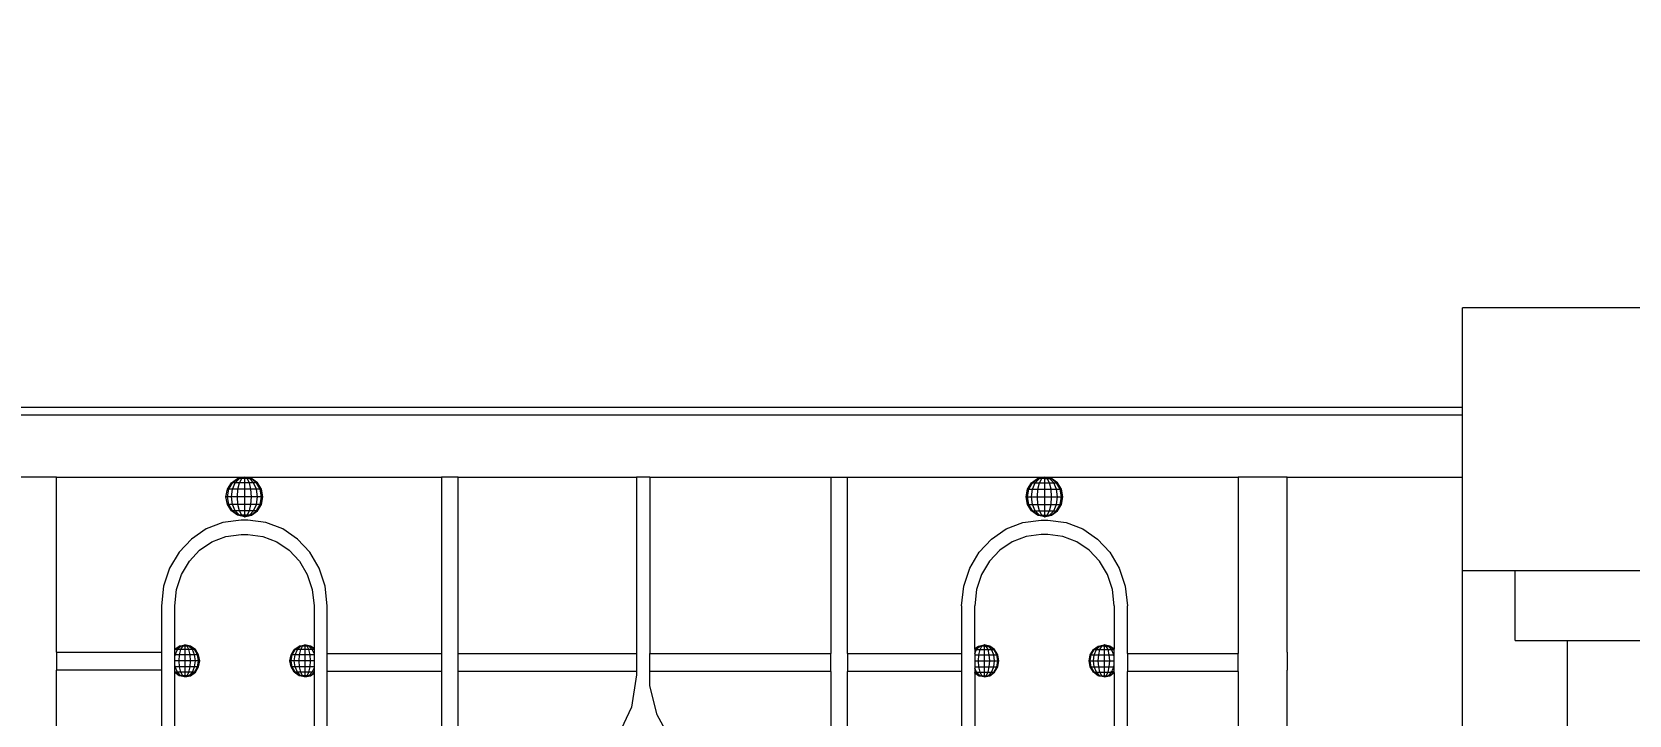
# Model space of a CAD drawing. Header units: millimetres. Extents: x 1832547 to 2001569, y -558009 to -417808.
# Drawn here: x 1957475 to 1958386, y -547432 to -547042 of the extents above; entities that cross this region are included whole.
import ezdxf

# ---------------------------------------------------------------- set-up
doc = ezdxf.new("R2010")
doc.units = ezdxf.units.MM
doc.header["$MEASUREMENT"] = 0
doc.layers.get('0').update_dxf_attribs({"linetype": 'CONTINUOUS'})
doc.layers.get('DEFPOINTS').update_dxf_attribs({"linetype": 'CONTINUOUS'})
for name, color, linetype, lineweight in [('CA.manh 08', 8, 'CONTINUOUS', 9), ('CA.thay 145', 145, 'CONTINUOUS', 18), ('CA_manh 08', 8, 'CONTINUOUS', 9)]:
    doc.layers.add(name, color=color, linetype=linetype, lineweight=lineweight)
doc.styles.get("Standard").update_dxf_attribs({"font": 'roman.shx'})
doc.dimstyles.new('CA 70', dxfattribs={"dimscale": 0.7, "dimtxt": 220, "dimasz": 60, "dimexe": 160, "dimexo": 0, "dimgap": 30, "dimtad": 1, "dimdec": 0, "dimrnd": 5, "dimzin": 0, "dimdsep": 46, "dimtxsty": 'Standard', "dimblk": 'ARCHTICK', "dimcen": 0.09, "dimdle": 160, "dimclrd": 256, "dimclre": 256, "dimclrt": 255, "dimadec": 0, "dimazin": 0, "dimtfac": 1, "dimtdec": 0, "dimtix": 1, "dimtmove": 2, "dimatfit": 3, "dimldrblk": 'DOT', "dimfxl": 600, "dimfxlon": 1, "dimtolj": 1, "dimtzin": 0, "dimarcsym": 0})

# ---------------------------------------------------------------- blocks, each defined once
blk = doc.blocks.new('f34t43')
at = {"layer": 'CA.manh 08'}
for p, q in [((1919634.85, -524832.65), (1919634.85, -525292.48)), ((1919784.85, -524832.65), (1919634.85, -524832.65)), ((1919634.85, -524832.65), (1919649.97, -524847.78)), ((1919769.85, -524847.65), (1919784.85, -524832.65)), ((1919784.85, -525292.48), (1919784.85, -524832.65)), ((1919649.97, -524847.78), (1919649.97, -525277.35)), ((1919769.73, -524847.78), (1919649.97, -524847.78)), ((1919769.73, -524847.78), (1919769.85, -524847.65)), ((1919769.73, -525277.35), (1919769.73, -524847.78)), ((1919769.85, -525277.48), (1919769.85, -524847.65)), ((1919634.85, -525292.48), (1919649.85, -525277.48)), ((1919649.85, -525277.48), (1919649.97, -525277.35)), ((1919649.85, -525277.48), (1919769.85, -525277.48)), ((1919649.97, -525277.35), (1919769.73, -525277.35)), ((1919769.85, -525277.48), (1919769.73, -525277.35)), ((1919784.85, -525292.48), (1919769.85, -525277.48)), ((1919634.85, -525292.48), (1919784.85, -525292.48))]:
    blk.add_line(p, q, dxfattribs=at)
at = {"layer": 'CA.thay 145'}
for p, q in [((1919494.85, -524712.65), (1919494.85, -524562.65)), ((1919914.85, -524562.65), (1919494.85, -524562.65)), ((1919914.85, -524712.65), (1919914.85, -524562.65)), ((1919494.85, -524712.65), (1919524.85, -524712.65)), ((1919524.85, -524752.65), (1919524.85, -524712.65)), ((1919524.85, -524712.65), (1919884.85, -524712.65)), ((1919884.85, -524752.65), (1919884.85, -524712.65)), ((1919884.85, -524712.65), (1919914.85, -524712.65)), ((1919524.85, -524752.65), (1919554.85, -524752.65)), ((1919554.85, -524752.65), (1919864.85, -524752.65)), ((1919554.85, -524817.65), (1919554.85, -524752.65)), ((1919864.85, -524817.65), (1919864.85, -524752.65)), ((1919864.85, -524752.65), (1919884.85, -524752.65)), ((1919544.85, -524817.65), (1919554.85, -524817.65)), ((1919544.85, -525307.48), (1919544.85, -524817.65)), ((1919554.85, -525307.48), (1919554.85, -524817.65)), ((1919619.85, -524817.65), (1919619.85, -525307.48)), ((1919799.85, -524817.65), (1919619.85, -524817.65)), ((1919799.85, -525307.48), (1919799.85, -524817.65)), ((1919874.85, -524817.65), (1919864.85, -524817.65)), ((1919864.85, -525307.48), (1919864.85, -524817.65)), ((1919874.85, -524817.65), (1919874.85, -525307.48)), ((1919544.85, -525307.48), (1919554.85, -525307.48)), ((1919554.85, -525372.65), (1919554.85, -525307.48)), ((1919619.85, -525307.48), (1919799.85, -525307.48)), ((1919864.85, -525372.65), (1919864.85, -525307.48)), ((1919874.85, -525307.48), (1919864.85, -525307.48)), ((1919554.85, -525372.65), (1919544.85, -525372.65)), ((1919544.85, -525412.65), (1919544.85, -525372.65)), ((1919554.85, -525372.65), (1919864.85, -525372.65)), ((1919879.85, -525372.65), (1919864.85, -525372.65)), ((1919879.85, -525412.65), (1919879.85, -525372.65)), ((1919544.85, -525412.65), (1919494.85, -525412.65)), ((1919494.85, -525562.65), (1919494.85, -525412.65)), ((1919544.85, -525412.65), (1919879.85, -525412.65)), ((1919914.85, -525412.65), (1919879.85, -525412.65)), ((1919914.85, -525562.65), (1919914.85, -525412.65)), ((1919494.85, -525562.65), (1919914.85, -525562.65))]:
    blk.add_line(p, q, dxfattribs=at)
blk = doc.blocks.new('wt45t')
at = {"layer": 'CA_manh 08'}
for p, q in [((1917247.51, -517910.46), (1920284.13, -517910.46)), ((1920284.13, -517915.04), (1917247.51, -517915.04)), ((1920284.13, -518853.82), (1920284.13, -517910.46)), ((1919481.96, -517950.46), (1919454.03, -517950.46)), ((1919481.96, -518050.46), (1919481.96, -517950.46)), ((1919481.96, -517950.46), (1919589.21, -517950.46)), ((1919579.5, -517957.43), (1919581.78, -517953.77)), ((1919580.24, -517957.43), (1919582.34, -517953.77)), ((1919581.78, -517953.77), (1919585.19, -517951.32)), ((1919582.34, -517953.77), (1919581.78, -517953.77)), ((1919582.34, -517953.77), (1919585.49, -517951.32)), ((1919583.95, -517953.77), (1919582.34, -517953.77)), ((1919582.34, -517957.43), (1919583.95, -517953.77)), ((1919583.95, -517953.77), (1919586.37, -517951.32)), ((1919586.37, -517953.77), (1919583.95, -517953.77)), ((1919585.19, -517951.32), (1919589.21, -517950.46)), ((1919585.49, -517951.32), (1919585.19, -517951.32)), ((1919585.49, -517951.32), (1919589.21, -517950.46)), ((1919586.37, -517951.32), (1919585.49, -517951.32)), ((1919585.49, -517957.43), (1919586.37, -517953.77)), ((1919586.37, -517951.32), (1919589.21, -517950.46)), ((1919587.67, -517951.32), (1919586.37, -517951.32)), ((1919586.37, -517953.77), (1919587.67, -517951.32)), ((1919589.21, -517953.77), (1919586.37, -517953.77)), ((1919587.67, -517951.32), (1919589.21, -517950.46)), ((1919589.21, -517951.32), (1919587.67, -517951.32)), ((1919589.21, -517950.46), (1919589.21, -517951.32)), ((1919590.75, -517951.32), (1919589.21, -517950.46)), ((1919592.06, -517951.32), (1919589.21, -517950.46)), ((1919592.93, -517951.32), (1919589.21, -517950.46)), ((1919593.24, -517951.32), (1919589.21, -517950.46)), ((1919589.21, -517950.46), (1919701.68, -517950.46)), ((1919590.75, -517951.32), (1919589.21, -517951.32)), ((1919589.21, -517951.32), (1919589.21, -517953.77)), ((1919592.06, -517953.77), (1919589.21, -517953.77)), ((1919589.21, -517953.77), (1919589.21, -517957.43)), ((1919592.06, -517951.32), (1919590.75, -517951.32)), ((1919592.06, -517953.77), (1919590.75, -517951.32)), ((1919592.93, -517951.32), (1919592.06, -517951.32)), ((1919594.47, -517953.77), (1919592.06, -517951.32)), ((1919594.47, -517953.77), (1919592.06, -517953.77)), ((1919592.93, -517957.43), (1919592.06, -517953.77)), ((1919593.24, -517951.32), (1919592.93, -517951.32)), ((1919596.08, -517953.77), (1919592.93, -517951.32)), ((1919596.65, -517953.77), (1919593.24, -517951.32)), ((1919596.08, -517953.77), (1919594.47, -517953.77)), ((1919596.08, -517957.43), (1919594.47, -517953.77)), ((1919596.65, -517953.77), (1919596.08, -517953.77)), ((1919598.19, -517957.43), (1919596.08, -517953.77)), ((1919598.93, -517957.43), (1919596.65, -517953.77)), ((1919711.13, -517950.46), (1919701.68, -517950.46)), ((1919701.68, -517950.46), (1919701.68, -518051.23)), ((1919711.13, -517950.46), (1919812.98, -517950.46)), ((1919711.13, -518051.23), (1919711.13, -517950.46)), ((1919812.98, -517950.46), (1919812.98, -518051.23)), ((1919820.55, -517950.46), (1919812.98, -517950.46)), ((1919820.55, -517950.46), (1919923.75, -517950.46)), ((1919820.55, -517950.46), (1919820.55, -518051.23)), ((1919923.75, -517950.46), (1919933.21, -517950.46)), ((1919923.75, -517950.46), (1919923.75, -518051.23)), ((1919933.21, -518051.23), (1919933.21, -517950.46)), ((1919933.21, -517950.46), (1920045.67, -517950.46)), ((1920035.96, -517957.43), (1920038.24, -517953.77)), ((1920036.7, -517957.43), (1920038.8, -517953.77)), ((1920038.24, -517953.77), (1920041.65, -517951.32)), ((1920038.24, -517953.77), (1920038.8, -517953.77)), ((1920038.8, -517953.77), (1920041.95, -517951.32)), ((1920038.8, -517953.77), (1920040.41, -517953.77)), ((1920038.8, -517957.43), (1920040.41, -517953.77)), ((1920040.41, -517953.77), (1920042.83, -517951.32)), ((1920040.41, -517953.77), (1920042.83, -517953.77)), ((1920041.65, -517951.32), (1920045.67, -517950.46)), ((1920041.95, -517951.32), (1920041.65, -517951.32)), ((1920041.95, -517951.32), (1920045.67, -517950.46)), ((1920042.83, -517951.32), (1920041.95, -517951.32)), ((1920041.95, -517957.43), (1920042.83, -517953.77)), ((1920042.83, -517951.32), (1920045.67, -517950.46)), ((1920044.13, -517951.32), (1920042.83, -517951.32)), ((1920042.83, -517953.77), (1920044.13, -517951.32)), ((1920042.83, -517953.77), (1920045.67, -517953.77)), ((1920044.13, -517951.32), (1920045.67, -517950.46)), ((1920045.67, -517951.32), (1920044.13, -517951.32)), ((1920045.67, -517950.46), (1920045.67, -517951.32)), ((1920047.21, -517951.32), (1920045.67, -517950.46)), ((1920048.52, -517951.32), (1920045.67, -517950.46)), ((1920049.39, -517951.32), (1920045.67, -517950.46)), ((1920049.7, -517951.32), (1920045.67, -517950.46)), ((1920045.67, -517950.46), (1920156.2, -517950.46)), ((1920045.67, -517951.32), (1920047.21, -517951.32)), ((1920045.67, -517951.32), (1920045.67, -517953.77)), ((1920045.67, -517953.77), (1920048.52, -517953.77)), ((1920045.67, -517953.77), (1920045.67, -517957.43)), ((1920047.21, -517951.32), (1920048.52, -517951.32)), ((1920048.52, -517953.77), (1920047.21, -517951.32)), ((1920048.52, -517951.32), (1920049.39, -517951.32)), ((1920050.93, -517953.77), (1920048.52, -517951.32)), ((1920048.52, -517953.77), (1920050.93, -517953.77)), ((1920049.39, -517957.43), (1920048.52, -517953.77)), ((1920049.39, -517951.32), (1920049.7, -517951.32)), ((1920052.54, -517953.77), (1920049.39, -517951.32)), ((1920053.11, -517953.77), (1920049.7, -517951.32)), ((1920050.93, -517953.77), (1920052.54, -517953.77)), ((1920052.54, -517957.43), (1920050.93, -517953.77)), ((1920052.54, -517953.77), (1920053.11, -517953.77)), ((1920054.65, -517957.43), (1920052.54, -517953.77)), ((1920055.39, -517957.43), (1920053.11, -517953.77)), ((1920156.2, -517950.46), (1920156.2, -518051.23)), ((1920184.13, -517950.46), (1920156.2, -517950.46)), ((1920184.13, -518050.46), (1920184.13, -517950.46)), ((1920184.13, -517950.46), (1920211.39, -517950.46)), ((1920211.39, -517950.46), (1920284.13, -517950.46)), ((1919578.7, -517961.75), (1919579.5, -517957.43)), ((1919579.5, -517961.75), (1919578.7, -517961.75)), ((1919579.5, -517966.08), (1919578.7, -517961.75)), ((1919580.24, -517957.43), (1919579.5, -517957.43)), ((1919579.5, -517961.75), (1919580.24, -517957.43)), ((1919581.78, -517961.75), (1919579.5, -517961.75)), ((1919580.24, -517966.08), (1919579.5, -517961.75)), ((1919582.34, -517957.43), (1919580.24, -517957.43)), ((1919581.78, -517961.75), (1919582.34, -517957.43)), ((1919585.19, -517961.75), (1919581.78, -517961.75)), ((1919582.34, -517966.08), (1919581.78, -517961.75)), ((1919585.49, -517957.43), (1919582.34, -517957.43)), ((1919585.19, -517961.75), (1919585.49, -517957.43)), ((1919589.21, -517961.75), (1919585.19, -517961.75)), ((1919585.49, -517966.08), (1919585.19, -517961.75)), ((1919589.21, -517957.43), (1919585.49, -517957.43)), ((1919592.93, -517957.43), (1919589.21, -517957.43)), ((1919589.21, -517957.43), (1919589.21, -517961.75)), ((1919593.24, -517961.75), (1919589.21, -517961.75)), ((1919589.21, -517961.75), (1919589.21, -517966.08)), ((1919596.08, -517957.43), (1919592.93, -517957.43)), ((1919593.24, -517961.75), (1919592.93, -517957.43)), ((1919592.93, -517966.08), (1919593.24, -517961.75)), ((1919596.65, -517961.75), (1919593.24, -517961.75)), ((1919598.19, -517957.43), (1919596.08, -517957.43)), ((1919596.65, -517961.75), (1919596.08, -517957.43)), ((1919596.08, -517966.08), (1919596.65, -517961.75)), ((1919598.93, -517961.75), (1919596.65, -517961.75)), ((1919598.93, -517957.43), (1919598.19, -517957.43)), ((1919598.93, -517961.75), (1919598.19, -517957.43)), ((1919598.19, -517966.08), (1919598.93, -517961.75)), ((1919599.73, -517961.75), (1919598.93, -517957.43)), ((1919599.73, -517961.75), (1919598.93, -517961.75)), ((1919598.93, -517966.08), (1919599.73, -517961.75)), ((1920035.16, -517961.75), (1920035.96, -517957.43)), ((1920035.16, -517961.75), (1920035.96, -517961.75)), ((1920035.96, -517966.08), (1920035.16, -517961.75)), ((1920035.96, -517957.43), (1920036.7, -517957.43)), ((1920035.96, -517961.75), (1920036.7, -517957.43)), ((1920035.96, -517961.75), (1920038.24, -517961.75)), ((1920036.7, -517966.08), (1920035.96, -517961.75)), ((1920036.7, -517957.43), (1920038.8, -517957.43)), ((1920038.24, -517961.75), (1920038.8, -517957.43)), ((1920038.24, -517961.75), (1920041.65, -517961.75)), ((1920038.8, -517966.08), (1920038.24, -517961.75)), ((1920038.8, -517957.43), (1920041.95, -517957.43)), ((1920041.65, -517961.75), (1920041.95, -517957.43)), ((1920041.65, -517961.75), (1920045.67, -517961.75)), ((1920041.95, -517966.08), (1920041.65, -517961.75)), ((1920041.95, -517957.43), (1920045.67, -517957.43)), ((1920045.67, -517957.43), (1920049.39, -517957.43)), ((1920045.67, -517957.43), (1920045.67, -517961.75)), ((1920045.67, -517961.75), (1920049.7, -517961.75)), ((1920045.67, -517961.75), (1920045.67, -517966.08)), ((1920049.39, -517957.43), (1920052.54, -517957.43)), ((1920049.7, -517961.75), (1920049.39, -517957.43)), ((1920049.39, -517966.08), (1920049.7, -517961.75)), ((1920049.7, -517961.75), (1920053.11, -517961.75)), ((1920052.54, -517957.43), (1920054.65, -517957.43)), ((1920053.11, -517961.75), (1920052.54, -517957.43)), ((1920052.54, -517966.08), (1920053.11, -517961.75)), ((1920053.11, -517961.75), (1920055.39, -517961.75)), ((1920054.65, -517957.43), (1920055.39, -517957.43)), ((1920055.39, -517961.75), (1920054.65, -517957.43)), ((1920054.65, -517966.08), (1920055.39, -517961.75)), ((1920056.19, -517961.75), (1920055.39, -517957.43)), ((1920055.39, -517961.75), (1920056.19, -517961.75)), ((1920055.39, -517966.08), (1920056.19, -517961.75)), ((1919580.24, -517966.08), (1919579.5, -517966.08)), ((1919581.78, -517969.74), (1919579.5, -517966.08)), ((1919582.34, -517966.08), (1919580.24, -517966.08)), ((1919582.34, -517969.74), (1919580.24, -517966.08)), ((1919582.34, -517969.74), (1919581.78, -517969.74)), ((1919585.19, -517972.19), (1919581.78, -517969.74)), ((1919585.49, -517966.08), (1919582.34, -517966.08)), ((1919583.95, -517969.74), (1919582.34, -517966.08)), ((1919583.95, -517969.74), (1919582.34, -517969.74)), ((1919585.49, -517972.19), (1919582.34, -517969.74)), ((1919586.37, -517969.74), (1919583.95, -517969.74)), ((1919586.37, -517972.19), (1919583.95, -517969.74)), ((1919585.49, -517972.19), (1919585.19, -517972.19)), ((1919589.21, -517973.05), (1919585.19, -517972.19)), ((1919589.21, -517966.08), (1919585.49, -517966.08)), ((1919586.37, -517969.74), (1919585.49, -517966.08)), ((1919586.37, -517972.19), (1919585.49, -517972.19)), ((1919589.21, -517973.05), (1919585.49, -517972.19)), ((1919589.21, -517969.74), (1919586.37, -517969.74)), ((1919587.67, -517972.19), (1919586.37, -517969.74)), ((1919587.67, -517972.19), (1919586.37, -517972.19)), ((1919589.21, -517973.05), (1919586.37, -517972.19)), ((1919589.21, -517972.19), (1919587.67, -517972.19)), ((1919589.21, -517973.05), (1919587.67, -517972.19)), ((1919592.93, -517966.08), (1919589.21, -517966.08)), ((1919589.21, -517966.08), (1919589.21, -517969.74)), ((1919592.06, -517969.74), (1919589.21, -517969.74)), ((1919589.21, -517969.74), (1919589.21, -517972.19)), ((1919590.75, -517972.19), (1919589.21, -517972.19)), ((1919589.21, -517972.19), (1919589.21, -517973.05)), ((1919589.21, -517973.05), (1919593.24, -517972.19)), ((1919589.21, -517973.05), (1919592.93, -517972.19)), ((1919589.21, -517973.05), (1919592.06, -517972.19)), ((1919589.21, -517973.05), (1919590.75, -517972.19)), ((1919590.75, -517972.19), (1919592.06, -517969.74)), ((1919592.06, -517972.19), (1919590.75, -517972.19)), ((1919592.06, -517969.74), (1919592.93, -517966.08)), ((1919594.47, -517969.74), (1919592.06, -517969.74)), ((1919592.06, -517972.19), (1919594.47, -517969.74)), ((1919592.93, -517972.19), (1919592.06, -517972.19)), ((1919596.08, -517966.08), (1919592.93, -517966.08)), ((1919592.93, -517972.19), (1919596.08, -517969.74)), ((1919593.24, -517972.19), (1919592.93, -517972.19)), ((1919593.24, -517972.19), (1919596.65, -517969.74)), ((1919594.47, -517969.74), (1919596.08, -517966.08)), ((1919596.08, -517969.74), (1919594.47, -517969.74)), ((1919598.19, -517966.08), (1919596.08, -517966.08)), ((1919596.08, -517969.74), (1919598.19, -517966.08)), ((1919596.08, -517969.74), (1919596.65, -517969.74)), ((1919596.65, -517969.74), (1919598.93, -517966.08)), ((1919598.93, -517966.08), (1919598.19, -517966.08)), ((1920035.96, -517966.08), (1920036.7, -517966.08)), ((1920038.24, -517969.74), (1920035.96, -517966.08)), ((1920036.7, -517966.08), (1920038.8, -517966.08)), ((1920038.8, -517969.74), (1920036.7, -517966.08)), ((1920038.24, -517969.74), (1920038.8, -517969.74)), ((1920041.65, -517972.19), (1920038.24, -517969.74)), ((1920038.8, -517966.08), (1920041.95, -517966.08)), ((1920040.41, -517969.74), (1920038.8, -517966.08)), ((1920038.8, -517969.74), (1920040.41, -517969.74)), ((1920041.95, -517972.19), (1920038.8, -517969.74)), ((1920040.41, -517969.74), (1920042.83, -517969.74)), ((1920042.83, -517972.19), (1920040.41, -517969.74)), ((1920041.95, -517972.19), (1920041.65, -517972.19)), ((1920045.67, -517973.05), (1920041.65, -517972.19)), ((1920041.95, -517966.08), (1920045.67, -517966.08)), ((1920042.83, -517969.74), (1920041.95, -517966.08)), ((1920041.95, -517972.19), (1920042.83, -517972.19)), ((1920045.67, -517973.05), (1920041.95, -517972.19)), ((1920042.83, -517969.74), (1920045.67, -517969.74)), ((1920044.13, -517972.19), (1920042.83, -517969.74)), ((1920042.83, -517972.19), (1920044.13, -517972.19)), ((1920045.67, -517973.05), (1920042.83, -517972.19)), ((1920044.13, -517972.19), (1920045.67, -517972.19)), ((1920045.67, -517973.05), (1920044.13, -517972.19)), ((1920045.67, -517966.08), (1920049.39, -517966.08)), ((1920045.67, -517966.08), (1920045.67, -517969.74)), ((1920045.67, -517969.74), (1920048.52, -517969.74)), ((1920045.67, -517969.74), (1920045.67, -517972.19)), ((1920045.67, -517972.19), (1920047.21, -517972.19)), ((1920045.67, -517973.05), (1920047.21, -517972.19)), ((1920045.67, -517972.19), (1920045.67, -517973.05)), ((1920045.67, -517973.05), (1920048.52, -517972.19)), ((1920045.67, -517973.05), (1920049.39, -517972.19)), ((1920045.67, -517973.05), (1920049.7, -517972.19)), ((1920047.21, -517972.19), (1920048.52, -517969.74)), ((1920047.21, -517972.19), (1920048.52, -517972.19)), ((1920048.52, -517969.74), (1920049.39, -517966.08)), ((1920048.52, -517969.74), (1920050.93, -517969.74)), ((1920048.52, -517972.19), (1920050.93, -517969.74)), ((1920048.52, -517972.19), (1920049.39, -517972.19)), ((1920049.39, -517966.08), (1920052.54, -517966.08)), ((1920049.39, -517972.19), (1920052.54, -517969.74)), ((1920049.39, -517972.19), (1920049.7, -517972.19)), ((1920049.7, -517972.19), (1920053.11, -517969.74)), ((1920050.93, -517969.74), (1920052.54, -517966.08)), ((1920050.93, -517969.74), (1920052.54, -517969.74)), ((1920052.54, -517966.08), (1920054.65, -517966.08)), ((1920052.54, -517969.74), (1920054.65, -517966.08)), ((1920052.54, -517969.74), (1920053.11, -517969.74)), ((1920053.11, -517969.74), (1920055.39, -517966.08)), ((1920054.65, -517966.08), (1920055.39, -517966.08)), ((1919567.37, -517980.05), (1919558.94, -517985.81)), ((1919576.92, -517976.37), (1919567.37, -517980.05)), ((1919587.33, -517975.08), (1919576.92, -517976.37)), ((1919591.11, -517975.08), (1919587.33, -517975.08)), ((1919601.51, -517976.37), (1919591.11, -517975.08)), ((1919611.06, -517980.05), (1919601.51, -517976.37)), ((1919619.5, -517985.81), (1919611.06, -517980.05)), ((1920015.39, -517985.81), (1920023.82, -517980.05)), ((1920023.82, -517980.05), (1920033.37, -517976.37)), ((1920033.37, -517976.37), (1920043.77, -517975.08)), ((1920043.77, -517975.08), (1920047.56, -517975.08)), ((1920047.56, -517975.08), (1920057.96, -517976.37)), ((1920057.96, -517976.37), (1920067.51, -517980.05)), ((1920067.51, -517980.05), (1920075.94, -517985.81)), ((1919558.94, -517985.81), (1919551.91, -517993.36)), ((1919563.68, -517992.16), (1919570.71, -517987.35)), ((1919570.71, -517987.35), (1919578.68, -517984.29)), ((1919578.68, -517984.29), (1919587.36, -517983.21)), ((1919587.36, -517983.21), (1919591.08, -517983.21)), ((1919591.08, -517983.21), (1919599.75, -517984.29)), ((1919599.75, -517984.29), (1919607.72, -517987.35)), ((1919607.72, -517987.35), (1919614.75, -517992.15)), ((1919626.53, -517993.36), (1919619.5, -517985.81)), ((1920008.36, -517993.36), (1920015.39, -517985.81)), ((1920027.16, -517987.35), (1920020.13, -517992.15)), ((1920035.13, -517984.29), (1920027.16, -517987.35)), ((1920043.81, -517983.21), (1920035.13, -517984.29)), ((1920047.53, -517983.21), (1920043.81, -517983.21)), ((1920056.21, -517984.29), (1920047.53, -517983.21)), ((1920064.17, -517987.35), (1920056.21, -517984.29)), ((1920071.2, -517992.16), (1920064.17, -517987.35)), ((1920075.94, -517985.81), (1920082.98, -517993.36)), ((1919551.91, -517993.36), (1919546.54, -518002.42)), ((1919553.34, -518006.01), (1919557.81, -517998.46)), ((1919557.81, -517998.46), (1919563.68, -517992.16)), ((1919614.75, -517992.15), (1919620.62, -517998.45)), ((1919620.62, -517998.45), (1919625.09, -518006.01)), ((1919631.89, -518002.42), (1919626.53, -517993.36)), ((1920002.99, -518002.42), (1920008.36, -517993.36)), ((1920014.27, -517998.45), (1920009.79, -518006.01)), ((1920020.13, -517992.15), (1920014.27, -517998.45)), ((1920077.07, -517998.46), (1920071.2, -517992.16)), ((1920081.54, -518006.01), (1920077.07, -517998.46)), ((1920082.98, -517993.36), (1920088.34, -518002.42)), ((1919546.54, -518002.42), (1919543.12, -518012.68)), ((1919550.49, -518014.57), (1919553.34, -518006.01)), ((1919625.09, -518006.01), (1919627.94, -518014.56)), ((1919635.31, -518012.68), (1919631.89, -518002.42)), ((1919999.57, -518012.68), (1920002.99, -518002.42)), ((1920009.79, -518006.01), (1920006.94, -518014.56)), ((1920084.39, -518014.57), (1920081.54, -518006.01)), ((1920088.34, -518002.42), (1920091.76, -518012.68)), ((1919543.12, -518012.68), (1919541.92, -518023.85)), ((1919549.49, -518023.89), (1919550.49, -518014.57)), ((1919627.94, -518014.56), (1919628.94, -518023.89)), ((1919636.51, -518023.85), (1919635.31, -518012.68)), ((1919998.37, -518023.85), (1919999.57, -518012.68)), ((1920006.94, -518014.56), (1920005.94, -518023.89)), ((1920085.39, -518023.89), (1920084.39, -518014.57)), ((1920091.76, -518012.68), (1920092.96, -518023.85)), ((1919541.92, -518023.85), (1919541.92, -518050.46)), ((1919549.49, -518048.69), (1919549.49, -518023.89)), ((1919628.94, -518023.89), (1919628.94, -518048.33)), ((1919636.51, -518051.23), (1919636.51, -518023.85)), ((1919998.37, -518023.85), (1919998.37, -518051.23)), ((1920005.94, -518048.33), (1920005.94, -518023.89)), ((1920085.39, -518023.89), (1920085.39, -518048.69)), ((1920092.96, -518051.23), (1920092.96, -518023.85)), ((1919481.96, -518050.46), (1919541.92, -518050.46)), ((1919481.96, -518050.46), (1919481.96, -518060.62)), ((1919541.92, -518050.46), (1919541.92, -518060.62)), ((1919549.49, -518048.69), (1919551.99, -518046.9)), ((1919549.49, -518048.88), (1919549.49, -518048.69)), ((1919549.68, -518048.88), (1919549.49, -518048.88)), ((1919549.49, -518049.22), (1919549.68, -518048.88)), ((1919549.49, -518049.22), (1919549.49, -518048.88)), ((1919549.49, -518051.85), (1919549.49, -518049.22)), ((1919549.68, -518051.85), (1919549.49, -518051.85)), ((1919549.49, -518053.32), (1919549.68, -518051.85)), ((1919549.49, -518053.32), (1919549.49, -518051.85)), ((1919549.49, -518055.35), (1919549.49, -518053.32)), ((1919549.68, -518048.88), (1919552.24, -518046.9)), ((1919550.99, -518048.88), (1919549.68, -518048.88)), ((1919549.68, -518051.85), (1919550.99, -518048.88)), ((1919552.24, -518051.85), (1919549.68, -518051.85)), ((1919550.99, -518048.88), (1919552.94, -518046.9)), ((1919552.94, -518048.88), (1919550.99, -518048.88)), ((1919551.99, -518046.9), (1919555.25, -518046.2)), ((1919552.24, -518046.9), (1919551.99, -518046.9)), ((1919551.99, -518055.35), (1919552.24, -518051.85)), ((1919552.24, -518046.9), (1919555.25, -518046.2)), ((1919552.94, -518046.9), (1919552.24, -518046.9)), ((1919552.24, -518051.85), (1919552.94, -518048.88)), ((1919555.25, -518051.85), (1919552.24, -518051.85)), ((1919552.94, -518046.9), (1919555.25, -518046.2)), ((1919554, -518046.9), (1919552.94, -518046.9)), ((1919552.94, -518048.88), (1919554, -518046.9)), ((1919555.25, -518048.88), (1919552.94, -518048.88)), ((1919554, -518046.9), (1919555.25, -518046.2)), ((1919555.25, -518046.9), (1919554, -518046.9)), ((1919555.25, -518046.2), (1919555.25, -518046.9)), ((1919558.5, -518046.9), (1919555.25, -518046.2)), ((1919558.26, -518046.9), (1919555.25, -518046.2)), ((1919557.55, -518046.9), (1919555.25, -518046.2)), ((1919556.49, -518046.9), (1919555.25, -518046.2)), ((1919556.49, -518046.9), (1919555.25, -518046.9)), ((1919555.25, -518046.9), (1919555.25, -518048.88)), ((1919557.55, -518048.88), (1919555.25, -518048.88)), ((1919555.25, -518048.88), (1919555.25, -518051.85)), ((1919558.26, -518051.85), (1919555.25, -518051.85)), ((1919555.25, -518051.85), (1919555.25, -518055.35)), ((1919557.55, -518046.9), (1919556.49, -518046.9)), ((1919557.55, -518048.88), (1919556.49, -518046.9)), ((1919558.26, -518046.9), (1919557.55, -518046.9)), ((1919559.5, -518048.88), (1919557.55, -518046.9)), ((1919559.5, -518048.88), (1919557.55, -518048.88)), ((1919558.26, -518051.85), (1919557.55, -518048.88)), ((1919558.26, -518046.9), (1919558.5, -518046.9)), ((1919560.81, -518048.88), (1919558.26, -518046.9)), ((1919560.81, -518051.85), (1919558.26, -518051.85)), ((1919558.5, -518055.35), (1919558.26, -518051.85)), ((1919561.26, -518048.88), (1919558.5, -518046.9)), ((1919560.81, -518048.88), (1919559.5, -518048.88)), ((1919560.81, -518051.85), (1919559.5, -518048.88)), ((1919561.26, -518048.88), (1919560.81, -518048.88)), ((1919562.51, -518051.85), (1919560.81, -518048.88)), ((1919562.51, -518051.85), (1919560.81, -518051.85)), ((1919561.26, -518055.35), (1919560.81, -518051.85)), ((1919563.11, -518051.85), (1919561.26, -518048.88)), ((1919563.11, -518051.85), (1919562.51, -518051.85)), ((1919563.11, -518055.35), (1919562.51, -518051.85)), ((1919563.76, -518055.35), (1919563.11, -518051.85)), ((1919615.18, -518055.35), (1919615.83, -518051.85)), ((1919615.83, -518051.85), (1919617.67, -518048.88)), ((1919616.42, -518051.85), (1919615.83, -518051.85)), ((1919615.83, -518055.35), (1919616.42, -518051.85)), ((1919616.42, -518051.85), (1919618.13, -518048.88)), ((1919618.13, -518051.85), (1919616.42, -518051.85)), ((1919617.67, -518048.88), (1919620.43, -518046.9)), ((1919618.13, -518048.88), (1919617.67, -518048.88)), ((1919617.67, -518055.35), (1919618.13, -518051.85)), ((1919618.13, -518048.88), (1919620.68, -518046.9)), ((1919619.43, -518048.88), (1919618.13, -518048.88)), ((1919618.13, -518051.85), (1919619.43, -518048.88)), ((1919620.68, -518051.85), (1919618.13, -518051.85)), ((1919619.43, -518048.88), (1919621.39, -518046.9)), ((1919621.39, -518048.88), (1919619.43, -518048.88)), ((1919620.43, -518046.9), (1919623.69, -518046.2)), ((1919620.68, -518046.9), (1919620.43, -518046.9)), ((1919620.43, -518055.35), (1919620.68, -518051.85)), ((1919620.68, -518046.9), (1919623.69, -518046.2)), ((1919621.39, -518046.9), (1919620.68, -518046.9)), ((1919620.68, -518051.85), (1919621.39, -518048.88)), ((1919623.69, -518051.85), (1919620.68, -518051.85)), ((1919621.39, -518046.9), (1919623.69, -518046.2)), ((1919622.44, -518046.9), (1919621.39, -518046.9)), ((1919621.39, -518048.88), (1919622.44, -518046.9)), ((1919623.69, -518048.88), (1919621.39, -518048.88)), ((1919622.44, -518046.9), (1919623.69, -518046.2)), ((1919623.69, -518046.9), (1919622.44, -518046.9)), ((1919623.69, -518046.2), (1919623.69, -518046.9)), ((1919626.95, -518046.9), (1919623.69, -518046.2)), ((1919626.7, -518046.9), (1919623.69, -518046.2)), ((1919625.99, -518046.9), (1919623.69, -518046.2)), ((1919624.94, -518046.9), (1919623.69, -518046.2)), ((1919624.94, -518046.9), (1919623.69, -518046.9)), ((1919623.69, -518046.9), (1919623.69, -518048.88)), ((1919625.99, -518048.88), (1919623.69, -518048.88)), ((1919623.69, -518048.88), (1919623.69, -518051.85)), ((1919626.7, -518051.85), (1919623.69, -518051.85)), ((1919623.69, -518051.85), (1919623.69, -518055.35)), ((1919625.99, -518046.9), (1919624.94, -518046.9)), ((1919625.99, -518048.88), (1919624.94, -518046.9)), ((1919626.7, -518046.9), (1919625.99, -518046.9)), ((1919627.95, -518048.88), (1919625.99, -518046.9)), ((1919627.95, -518048.88), (1919625.99, -518048.88)), ((1919626.7, -518051.85), (1919625.99, -518048.88)), ((1919626.7, -518046.9), (1919626.95, -518046.9)), ((1919628.94, -518048.64), (1919626.7, -518046.9)), ((1919628.94, -518051.85), (1919626.7, -518051.85)), ((1919626.95, -518055.35), (1919626.7, -518051.85)), ((1919628.94, -518048.33), (1919626.95, -518046.9)), ((1919628.94, -518048.88), (1919627.95, -518048.88)), ((1919628.94, -518051.15), (1919627.95, -518048.88)), ((1919628.94, -518048.33), (1919628.94, -518048.64)), ((1919628.94, -518048.64), (1919628.94, -518048.88)), ((1919628.94, -518048.88), (1919628.94, -518051.15)), ((1919628.94, -518051.15), (1919628.94, -518051.85)), ((1919628.94, -518051.85), (1919628.94, -518055.35)), ((1919636.51, -518061.39), (1919636.51, -518051.23)), ((1919636.51, -518051.23), (1919701.68, -518051.23)), ((1919701.68, -518051.23), (1919701.68, -518061.39)), ((1919711.13, -518051.23), (1919812.98, -518051.23)), ((1919711.13, -518061.39), (1919711.13, -518051.23)), ((1919812.98, -518051.23), (1919812.98, -518061.39)), ((1919820.55, -518051.23), (1919923.75, -518051.23)), ((1919820.55, -518061.39), (1919820.55, -518051.23)), ((1919923.75, -518061.39), (1919923.75, -518051.23)), ((1919933.21, -518051.23), (1919998.37, -518051.23)), ((1919933.21, -518051.23), (1919933.21, -518061.39)), ((1919998.37, -518051.23), (1919998.37, -518061.39)), ((1920005.94, -518048.33), (1920007.94, -518046.9)), ((1920005.94, -518048.64), (1920008.18, -518046.9)), ((1920005.94, -518048.64), (1920005.94, -518048.33)), ((1920005.94, -518048.64), (1920005.94, -518048.88)), ((1920005.94, -518048.88), (1920006.94, -518048.88)), ((1920005.94, -518051.15), (1920006.94, -518048.88)), ((1920005.94, -518048.88), (1920005.94, -518051.15)), ((1920005.94, -518051.15), (1920005.94, -518051.85)), ((1920005.94, -518051.85), (1920008.18, -518051.85)), ((1920005.94, -518051.85), (1920005.94, -518055.35)), ((1920006.94, -518048.88), (1920008.89, -518046.9)), ((1920006.94, -518048.88), (1920008.89, -518048.88)), ((1920007.94, -518046.9), (1920011.19, -518046.2)), ((1920007.94, -518046.9), (1920008.18, -518046.9)), ((1920007.94, -518055.35), (1920008.18, -518051.85)), ((1920008.18, -518046.9), (1920011.19, -518046.2)), ((1920008.18, -518046.9), (1920008.89, -518046.9)), ((1920008.18, -518051.85), (1920008.89, -518048.88)), ((1920008.18, -518051.85), (1920011.19, -518051.85)), ((1920008.89, -518046.9), (1920011.19, -518046.2)), ((1920008.89, -518046.9), (1920009.95, -518046.9)), ((1920008.89, -518048.88), (1920009.95, -518046.9)), ((1920008.89, -518048.88), (1920011.19, -518048.88)), ((1920009.95, -518046.9), (1920011.19, -518046.2)), ((1920011.19, -518046.9), (1920009.95, -518046.9)), ((1920011.19, -518046.2), (1920011.19, -518046.9)), ((1920012.44, -518046.9), (1920011.19, -518046.2)), ((1920013.5, -518046.9), (1920011.19, -518046.2)), ((1920014.2, -518046.9), (1920011.19, -518046.2)), ((1920014.45, -518046.9), (1920011.19, -518046.2)), ((1920011.19, -518046.9), (1920012.44, -518046.9)), ((1920011.19, -518046.9), (1920011.19, -518048.88)), ((1920011.19, -518048.88), (1920013.5, -518048.88)), ((1920011.19, -518048.88), (1920011.19, -518051.85)), ((1920011.19, -518051.85), (1920014.2, -518051.85)), ((1920011.19, -518051.85), (1920011.19, -518055.35)), ((1920012.44, -518046.9), (1920013.5, -518046.9)), ((1920013.5, -518048.88), (1920012.44, -518046.9)), ((1920013.5, -518046.9), (1920014.2, -518046.9)), ((1920015.45, -518048.88), (1920013.5, -518046.9)), ((1920013.5, -518048.88), (1920015.45, -518048.88)), ((1920014.2, -518051.85), (1920013.5, -518048.88)), ((1920014.2, -518046.9), (1920014.45, -518046.9)), ((1920016.75, -518048.88), (1920014.2, -518046.9)), ((1920014.2, -518051.85), (1920016.75, -518051.85)), ((1920014.45, -518055.35), (1920014.2, -518051.85)), ((1920017.21, -518048.88), (1920014.45, -518046.9)), ((1920015.45, -518048.88), (1920016.75, -518048.88)), ((1920016.75, -518051.85), (1920015.45, -518048.88)), ((1920016.75, -518048.88), (1920017.21, -518048.88)), ((1920018.46, -518051.85), (1920016.75, -518048.88)), ((1920016.75, -518051.85), (1920018.46, -518051.85)), ((1920017.21, -518055.35), (1920016.75, -518051.85)), ((1920019.06, -518051.85), (1920017.21, -518048.88)), ((1920018.46, -518051.85), (1920019.06, -518051.85)), ((1920019.06, -518055.35), (1920018.46, -518051.85)), ((1920019.71, -518055.35), (1920019.06, -518051.85)), ((1920071.13, -518055.35), (1920071.77, -518051.85)), ((1920071.77, -518051.85), (1920073.62, -518048.88)), ((1920071.77, -518051.85), (1920072.37, -518051.85)), ((1920071.77, -518055.35), (1920072.37, -518051.85)), ((1920072.37, -518051.85), (1920074.08, -518048.88)), ((1920072.37, -518051.85), (1920074.08, -518051.85)), ((1920073.62, -518048.88), (1920076.38, -518046.9)), ((1920074.08, -518048.88), (1920073.62, -518048.88)), ((1920073.62, -518055.35), (1920074.08, -518051.85)), ((1920074.08, -518048.88), (1920076.63, -518046.9)), ((1920074.08, -518048.88), (1920075.38, -518048.88)), ((1920074.08, -518051.85), (1920075.38, -518048.88)), ((1920074.08, -518051.85), (1920076.63, -518051.85)), ((1920075.38, -518048.88), (1920077.33, -518046.9)), ((1920075.38, -518048.88), (1920077.33, -518048.88)), ((1920076.38, -518046.9), (1920079.64, -518046.2)), ((1920076.38, -518046.9), (1920076.63, -518046.9)), ((1920076.38, -518055.35), (1920076.63, -518051.85)), ((1920076.63, -518046.9), (1920079.64, -518046.2)), ((1920076.63, -518046.9), (1920077.33, -518046.9)), ((1920076.63, -518051.85), (1920077.33, -518048.88)), ((1920076.63, -518051.85), (1920079.64, -518051.85)), ((1920077.33, -518046.9), (1920079.64, -518046.2)), ((1920077.33, -518046.9), (1920078.39, -518046.9)), ((1920077.33, -518048.88), (1920078.39, -518046.9)), ((1920077.33, -518048.88), (1920079.64, -518048.88)), ((1920078.39, -518046.9), (1920079.64, -518046.2)), ((1920079.64, -518046.9), (1920078.39, -518046.9)), ((1920079.64, -518046.2), (1920079.64, -518046.9)), ((1920080.88, -518046.9), (1920079.64, -518046.2)), ((1920081.94, -518046.9), (1920079.64, -518046.2)), ((1920082.65, -518046.9), (1920079.64, -518046.2)), ((1920082.9, -518046.9), (1920079.64, -518046.2)), ((1920079.64, -518046.9), (1920080.88, -518046.9)), ((1920079.64, -518046.9), (1920079.64, -518048.88)), ((1920079.64, -518048.88), (1920081.94, -518048.88)), ((1920079.64, -518048.88), (1920079.64, -518051.85)), ((1920079.64, -518051.85), (1920082.65, -518051.85)), ((1920079.64, -518051.85), (1920079.64, -518055.35)), ((1920080.88, -518046.9), (1920081.94, -518046.9)), ((1920081.94, -518048.88), (1920080.88, -518046.9)), ((1920081.94, -518046.9), (1920082.65, -518046.9)), ((1920083.89, -518048.88), (1920081.94, -518046.9)), ((1920081.94, -518048.88), (1920083.89, -518048.88)), ((1920082.65, -518051.85), (1920081.94, -518048.88)), ((1920082.65, -518046.9), (1920082.9, -518046.9)), ((1920085.2, -518048.88), (1920082.65, -518046.9)), ((1920082.65, -518051.85), (1920085.2, -518051.85)), ((1920082.9, -518055.35), (1920082.65, -518051.85)), ((1920085.39, -518048.69), (1920082.9, -518046.9)), ((1920083.89, -518048.88), (1920085.2, -518048.88)), ((1920085.2, -518051.85), (1920083.89, -518048.88)), ((1920085.2, -518048.88), (1920085.39, -518048.88)), ((1920085.39, -518049.22), (1920085.2, -518048.88)), ((1920085.2, -518051.85), (1920085.39, -518051.85)), ((1920085.39, -518053.32), (1920085.2, -518051.85)), ((1920085.27, -518051.23), (1920085.39, -518051.23)), ((1920085.39, -518048.88), (1920085.39, -518048.69)), ((1920085.39, -518049.22), (1920085.39, -518048.88)), ((1920085.39, -518051.23), (1920085.39, -518049.22)), ((1920085.39, -518051.85), (1920085.39, -518051.23)), ((1920085.39, -518053.32), (1920085.39, -518051.85)), ((1920085.39, -518055.35), (1920085.39, -518053.32)), ((1920092.96, -518051.23), (1920156.2, -518051.23)), ((1920092.96, -518051.23), (1920092.96, -518061.39)), ((1920156.2, -518061.39), (1920156.2, -518051.23)), ((1920184.13, -518050.46), (1920184.13, -518060.62)), ((1919541.92, -518060.62), (1919481.96, -518060.62)), ((1919481.96, -518573.66), (1919481.96, -518060.62)), ((1919541.92, -518060.62), (1919541.92, -518573.66)), ((1919551.99, -518055.35), (1919549.49, -518055.35)), ((1919549.49, -518057.37), (1919549.49, -518055.35)), ((1919549.68, -518058.85), (1919549.49, -518057.37)), ((1919549.49, -518058.85), (1919549.49, -518057.37)), ((1919549.68, -518058.85), (1919549.49, -518058.85)), ((1919549.49, -518061.48), (1919549.49, -518058.85)), ((1919549.68, -518061.81), (1919549.49, -518061.48)), ((1919549.49, -518061.81), (1919549.49, -518061.48)), ((1919549.68, -518061.81), (1919549.49, -518061.81)), ((1919549.49, -518062), (1919549.49, -518061.81)), ((1919551.99, -518063.8), (1919549.49, -518062)), ((1919549.49, -518571.89), (1919549.49, -518062)), ((1919552.24, -518058.85), (1919549.68, -518058.85)), ((1919550.99, -518061.81), (1919549.68, -518058.85)), ((1919550.99, -518061.81), (1919549.68, -518061.81)), ((1919552.24, -518063.8), (1919549.68, -518061.81)), ((1919552.94, -518061.81), (1919550.99, -518061.81)), ((1919552.94, -518063.8), (1919550.99, -518061.81)), ((1919555.25, -518055.35), (1919551.99, -518055.35)), ((1919552.24, -518058.85), (1919551.99, -518055.35)), ((1919552.24, -518063.8), (1919551.99, -518063.8)), ((1919555.25, -518064.49), (1919551.99, -518063.8)), ((1919555.25, -518058.85), (1919552.24, -518058.85)), ((1919552.94, -518061.81), (1919552.24, -518058.85)), ((1919552.94, -518063.8), (1919552.24, -518063.8)), ((1919555.25, -518064.49), (1919552.24, -518063.8)), ((1919555.25, -518061.81), (1919552.94, -518061.81)), ((1919554, -518063.8), (1919552.94, -518061.81)), ((1919554, -518063.8), (1919552.94, -518063.8)), ((1919555.25, -518064.49), (1919552.94, -518063.8)), ((1919555.25, -518063.8), (1919554, -518063.8)), ((1919555.25, -518064.49), (1919554, -518063.8)), ((1919558.5, -518055.35), (1919555.25, -518055.35)), ((1919555.25, -518055.35), (1919555.25, -518058.85)), ((1919558.26, -518058.85), (1919555.25, -518058.85)), ((1919555.25, -518058.85), (1919555.25, -518061.81)), ((1919557.55, -518061.81), (1919555.25, -518061.81)), ((1919555.25, -518061.81), (1919555.25, -518063.8)), ((1919556.49, -518063.8), (1919555.25, -518063.8)), ((1919555.25, -518063.8), (1919555.25, -518064.49)), ((1919555.25, -518064.49), (1919558.5, -518063.8)), ((1919555.25, -518064.49), (1919558.26, -518063.8)), ((1919555.25, -518064.49), (1919557.55, -518063.8)), ((1919555.25, -518064.49), (1919556.49, -518063.8)), ((1919556.49, -518063.8), (1919557.55, -518061.81)), ((1919557.55, -518063.8), (1919556.49, -518063.8)), ((1919557.55, -518061.81), (1919558.26, -518058.85)), ((1919559.5, -518061.81), (1919557.55, -518061.81)), ((1919557.55, -518063.8), (1919559.5, -518061.81)), ((1919558.26, -518063.8), (1919557.55, -518063.8)), ((1919558.26, -518058.85), (1919558.5, -518055.35)), ((1919560.81, -518058.85), (1919558.26, -518058.85)), ((1919558.26, -518063.8), (1919560.81, -518061.81)), ((1919558.5, -518063.8), (1919558.26, -518063.8)), ((1919561.26, -518055.35), (1919558.5, -518055.35)), ((1919558.5, -518063.8), (1919561.26, -518061.81)), ((1919559.5, -518061.81), (1919560.81, -518058.85)), ((1919560.81, -518061.81), (1919559.5, -518061.81)), ((1919560.81, -518058.85), (1919561.26, -518055.35)), ((1919562.51, -518058.85), (1919560.81, -518058.85)), ((1919560.81, -518061.81), (1919562.51, -518058.85)), ((1919560.81, -518061.81), (1919561.26, -518061.81)), ((1919563.11, -518055.35), (1919561.26, -518055.35)), ((1919561.26, -518061.81), (1919563.11, -518058.85)), ((1919562.51, -518058.85), (1919563.11, -518055.35)), ((1919563.11, -518058.85), (1919562.51, -518058.85)), ((1919563.76, -518055.35), (1919563.11, -518055.35)), ((1919563.11, -518058.85), (1919563.76, -518055.35)), ((1919615.83, -518055.35), (1919615.18, -518055.35)), ((1919615.83, -518058.85), (1919615.18, -518055.35)), ((1919617.67, -518055.35), (1919615.83, -518055.35)), ((1919616.42, -518058.85), (1919615.83, -518055.35)), ((1919616.42, -518058.85), (1919615.83, -518058.85)), ((1919617.67, -518061.81), (1919615.83, -518058.85)), ((1919618.13, -518058.85), (1919616.42, -518058.85)), ((1919618.13, -518061.81), (1919616.42, -518058.85)), ((1919620.43, -518055.35), (1919617.67, -518055.35)), ((1919618.13, -518058.85), (1919617.67, -518055.35)), ((1919618.13, -518061.81), (1919617.67, -518061.81)), ((1919620.43, -518063.8), (1919617.67, -518061.81)), ((1919620.68, -518058.85), (1919618.13, -518058.85)), ((1919619.43, -518061.81), (1919618.13, -518058.85)), ((1919619.43, -518061.81), (1919618.13, -518061.81)), ((1919620.68, -518063.8), (1919618.13, -518061.81)), ((1919621.39, -518061.81), (1919619.43, -518061.81)), ((1919621.39, -518063.8), (1919619.43, -518061.81)), ((1919623.69, -518055.35), (1919620.43, -518055.35)), ((1919620.68, -518058.85), (1919620.43, -518055.35)), ((1919620.68, -518063.8), (1919620.43, -518063.8)), ((1919623.69, -518064.49), (1919620.43, -518063.8)), ((1919623.69, -518058.85), (1919620.68, -518058.85)), ((1919621.39, -518061.81), (1919620.68, -518058.85)), ((1919621.39, -518063.8), (1919620.68, -518063.8)), ((1919623.69, -518064.49), (1919620.68, -518063.8)), ((1919623.69, -518061.81), (1919621.39, -518061.81)), ((1919622.44, -518063.8), (1919621.39, -518061.81)), ((1919622.44, -518063.8), (1919621.39, -518063.8)), ((1919623.69, -518064.49), (1919621.39, -518063.8)), ((1919623.69, -518063.8), (1919622.44, -518063.8)), ((1919623.69, -518064.49), (1919622.44, -518063.8)), ((1919626.95, -518055.35), (1919623.69, -518055.35)), ((1919623.69, -518055.35), (1919623.69, -518058.85)), ((1919626.7, -518058.85), (1919623.69, -518058.85)), ((1919623.69, -518058.85), (1919623.69, -518061.81)), ((1919625.99, -518061.81), (1919623.69, -518061.81)), ((1919623.69, -518061.81), (1919623.69, -518063.8)), ((1919624.94, -518063.8), (1919623.69, -518063.8)), ((1919623.69, -518063.8), (1919623.69, -518064.49)), ((1919623.69, -518064.49), (1919626.95, -518063.8)), ((1919623.69, -518064.49), (1919626.7, -518063.8)), ((1919623.69, -518064.49), (1919625.99, -518063.8)), ((1919623.69, -518064.49), (1919624.94, -518063.8)), ((1919624.94, -518063.8), (1919625.99, -518061.81)), ((1919625.99, -518063.8), (1919624.94, -518063.8)), ((1919625.99, -518061.81), (1919626.7, -518058.85)), ((1919627.95, -518061.81), (1919625.99, -518061.81)), ((1919625.99, -518063.8), (1919627.95, -518061.81)), ((1919626.7, -518063.8), (1919625.99, -518063.8)), ((1919626.7, -518058.85), (1919626.95, -518055.35)), ((1919628.94, -518058.85), (1919626.7, -518058.85)), ((1919626.7, -518063.8), (1919628.94, -518062.05)), ((1919626.95, -518063.8), (1919626.7, -518063.8)), ((1919628.94, -518055.35), (1919626.95, -518055.35)), ((1919626.95, -518063.8), (1919628.94, -518062.36)), ((1919627.95, -518061.81), (1919628.94, -518059.55)), ((1919628.94, -518061.81), (1919627.95, -518061.81)), ((1919628.94, -518055.35), (1919628.94, -518058.85)), ((1919628.94, -518058.85), (1919628.94, -518059.55)), ((1919628.94, -518059.55), (1919628.94, -518061.81)), ((1919628.94, -518061.81), (1919628.94, -518062.05)), ((1919628.94, -518062.05), (1919628.94, -518062.36)), ((1919628.94, -518062.36), (1919628.94, -518578.55)), ((1919701.68, -518061.39), (1919636.51, -518061.39)), ((1919636.51, -518573.66), (1919636.51, -518061.39)), ((1919701.68, -518061.39), (1919701.68, -518573.66)), ((1919812.98, -518061.39), (1919711.13, -518061.39)), ((1919711.13, -518573.66), (1919711.13, -518061.39)), ((1919812.98, -518063.38), (1919810.14, -518081.69)), ((1919812.98, -518061.39), (1919812.98, -518063.38)), ((1919923.75, -518061.39), (1919820.55, -518061.39)), ((1919820.55, -518069.55), (1919820.55, -518061.39)), ((1919923.75, -518061.39), (1919923.75, -518573.66)), ((1919998.37, -518061.39), (1919933.21, -518061.39)), ((1919933.21, -518573.66), (1919933.21, -518061.39)), ((1919998.37, -518061.39), (1919998.37, -518573.66)), ((1920005.94, -518055.35), (1920007.94, -518055.35)), ((1920005.94, -518055.35), (1920005.94, -518058.85)), ((1920005.94, -518058.85), (1920008.18, -518058.85)), ((1920005.94, -518058.85), (1920005.94, -518059.55)), ((1920006.94, -518061.81), (1920005.94, -518059.55)), ((1920005.94, -518059.55), (1920005.94, -518061.81)), ((1920005.94, -518061.81), (1920006.94, -518061.81)), ((1920005.94, -518061.81), (1920005.94, -518062.05)), ((1920008.18, -518063.8), (1920005.94, -518062.05)), ((1920005.94, -518062.36), (1920005.94, -518062.05)), ((1920007.94, -518063.8), (1920005.94, -518062.36)), ((1920005.94, -518062.36), (1920005.94, -518578.55)), ((1920006.94, -518061.81), (1920008.89, -518061.81)), ((1920008.89, -518063.8), (1920006.94, -518061.81)), ((1920007.94, -518055.35), (1920011.19, -518055.35)), ((1920008.18, -518058.85), (1920007.94, -518055.35)), ((1920008.18, -518063.8), (1920007.94, -518063.8)), ((1920011.19, -518064.49), (1920007.94, -518063.8)), ((1920008.18, -518058.85), (1920011.19, -518058.85)), ((1920008.89, -518061.81), (1920008.18, -518058.85)), ((1920008.18, -518063.8), (1920008.89, -518063.8)), ((1920011.19, -518064.49), (1920008.18, -518063.8)), ((1920008.89, -518061.81), (1920011.19, -518061.81)), ((1920009.95, -518063.8), (1920008.89, -518061.81)), ((1920008.89, -518063.8), (1920009.95, -518063.8)), ((1920011.19, -518064.49), (1920008.89, -518063.8)), ((1920009.95, -518063.8), (1920011.19, -518063.8)), ((1920011.19, -518064.49), (1920009.95, -518063.8)), ((1920011.19, -518055.35), (1920014.45, -518055.35)), ((1920011.19, -518055.35), (1920011.19, -518058.85)), ((1920011.19, -518058.85), (1920014.2, -518058.85)), ((1920011.19, -518058.85), (1920011.19, -518061.81)), ((1920011.19, -518061.81), (1920013.5, -518061.81)), ((1920011.19, -518061.81), (1920011.19, -518063.8)), ((1920011.19, -518063.8), (1920012.44, -518063.8)), ((1920011.19, -518064.49), (1920012.44, -518063.8)), ((1920011.19, -518063.8), (1920011.19, -518064.49)), ((1920011.19, -518064.49), (1920013.5, -518063.8)), ((1920011.19, -518064.49), (1920014.2, -518063.8)), ((1920011.19, -518064.49), (1920014.45, -518063.8)), ((1920012.44, -518063.8), (1920013.5, -518061.81)), ((1920012.44, -518063.8), (1920013.5, -518063.8)), ((1920013.5, -518061.81), (1920014.2, -518058.85)), ((1920013.5, -518061.81), (1920015.45, -518061.81)), ((1920013.5, -518063.8), (1920015.45, -518061.81)), ((1920013.5, -518063.8), (1920014.2, -518063.8)), ((1920014.2, -518058.85), (1920014.45, -518055.35)), ((1920014.2, -518058.85), (1920016.75, -518058.85)), ((1920014.2, -518063.8), (1920016.75, -518061.81)), ((1920014.2, -518063.8), (1920014.45, -518063.8)), ((1920014.45, -518055.35), (1920017.21, -518055.35)), ((1920014.45, -518063.8), (1920017.21, -518061.81)), ((1920015.45, -518061.81), (1920016.75, -518058.85)), ((1920015.45, -518061.81), (1920016.75, -518061.81)), ((1920016.75, -518058.85), (1920017.21, -518055.35)), ((1920016.75, -518058.85), (1920018.46, -518058.85)), ((1920016.75, -518061.81), (1920018.46, -518058.85)), ((1920016.75, -518061.81), (1920017.21, -518061.81)), ((1920017.21, -518055.35), (1920019.06, -518055.35)), ((1920017.21, -518061.81), (1920019.06, -518058.85)), ((1920018.46, -518058.85), (1920019.06, -518055.35)), ((1920018.46, -518058.85), (1920019.06, -518058.85)), ((1920019.06, -518055.35), (1920019.71, -518055.35)), ((1920019.06, -518058.85), (1920019.71, -518055.35)), ((1920071.13, -518055.35), (1920071.77, -518055.35)), ((1920071.77, -518058.85), (1920071.13, -518055.35)), ((1920071.77, -518055.35), (1920073.62, -518055.35)), ((1920072.37, -518058.85), (1920071.77, -518055.35)), ((1920071.77, -518058.85), (1920072.37, -518058.85)), ((1920073.62, -518061.81), (1920071.77, -518058.85)), ((1920072.37, -518058.85), (1920074.08, -518058.85)), ((1920074.08, -518061.81), (1920072.37, -518058.85)), ((1920073.62, -518055.35), (1920076.38, -518055.35)), ((1920074.08, -518058.85), (1920073.62, -518055.35)), ((1920073.62, -518061.81), (1920074.08, -518061.81)), ((1920076.38, -518063.8), (1920073.62, -518061.81)), ((1920074.08, -518058.85), (1920076.63, -518058.85)), ((1920075.38, -518061.81), (1920074.08, -518058.85)), ((1920074.08, -518061.81), (1920075.38, -518061.81)), ((1920076.63, -518063.8), (1920074.08, -518061.81)), ((1920075.38, -518061.81), (1920077.33, -518061.81)), ((1920077.33, -518063.8), (1920075.38, -518061.81)), ((1920076.38, -518055.35), (1920079.64, -518055.35)), ((1920076.63, -518058.85), (1920076.38, -518055.35)), ((1920076.63, -518063.8), (1920076.38, -518063.8)), ((1920079.64, -518064.49), (1920076.38, -518063.8)), ((1920076.63, -518058.85), (1920079.64, -518058.85)), ((1920077.33, -518061.81), (1920076.63, -518058.85)), ((1920076.63, -518063.8), (1920077.33, -518063.8)), ((1920079.64, -518064.49), (1920076.63, -518063.8)), ((1920077.33, -518061.81), (1920079.64, -518061.81)), ((1920078.39, -518063.8), (1920077.33, -518061.81)), ((1920077.33, -518063.8), (1920078.39, -518063.8)), ((1920079.64, -518064.49), (1920077.33, -518063.8)), ((1920078.39, -518063.8), (1920079.64, -518063.8)), ((1920079.64, -518064.49), (1920078.39, -518063.8)), ((1920079.64, -518055.35), (1920082.9, -518055.35)), ((1920079.64, -518055.35), (1920079.64, -518058.85)), ((1920079.64, -518058.85), (1920082.65, -518058.85)), ((1920079.64, -518058.85), (1920079.64, -518061.81)), ((1920079.64, -518061.81), (1920081.94, -518061.81)), ((1920079.64, -518061.81), (1920079.64, -518063.8)), ((1920079.64, -518063.8), (1920080.88, -518063.8)), ((1920079.64, -518064.49), (1920080.88, -518063.8)), ((1920079.64, -518063.8), (1920079.64, -518064.49)), ((1920079.64, -518064.49), (1920081.94, -518063.8)), ((1920079.64, -518064.49), (1920082.65, -518063.8)), ((1920079.64, -518064.49), (1920082.9, -518063.8)), ((1920080.88, -518063.8), (1920081.94, -518061.81)), ((1920080.88, -518063.8), (1920081.94, -518063.8)), ((1920081.94, -518061.81), (1920082.65, -518058.85)), ((1920081.94, -518061.81), (1920083.89, -518061.81)), ((1920081.94, -518063.8), (1920083.89, -518061.81)), ((1920081.94, -518063.8), (1920082.65, -518063.8)), ((1920082.65, -518058.85), (1920082.9, -518055.35)), ((1920082.65, -518058.85), (1920085.2, -518058.85)), ((1920082.65, -518063.8), (1920085.2, -518061.81)), ((1920082.65, -518063.8), (1920082.9, -518063.8)), ((1920082.9, -518055.35), (1920085.39, -518055.35)), ((1920082.9, -518063.8), (1920085.39, -518062)), ((1920084.08, -518061.39), (1920083.6, -518061.39)), ((1920083.89, -518061.81), (1920084.08, -518061.39)), ((1920083.89, -518061.81), (1920085.2, -518061.81)), ((1920085.39, -518061.39), (1920084.08, -518061.39)), ((1920084.41, -518060.65), (1920085.2, -518058.85)), ((1920085.2, -518058.85), (1920085.39, -518057.37)), ((1920085.2, -518058.85), (1920085.39, -518058.85)), ((1920085.2, -518061.81), (1920085.39, -518061.48)), ((1920085.2, -518061.81), (1920085.39, -518061.81)), ((1920085.39, -518057.37), (1920085.39, -518055.35)), ((1920085.39, -518058.85), (1920085.39, -518057.37)), ((1920085.39, -518061.39), (1920085.39, -518058.85)), ((1920085.39, -518061.48), (1920085.39, -518061.39)), ((1920085.39, -518061.81), (1920085.39, -518061.48)), ((1920085.39, -518062), (1920085.39, -518061.81)), ((1920085.39, -518062), (1920085.39, -518571.89)), ((1920092.96, -518573.66), (1920092.96, -518061.39)), ((1920156.2, -518061.39), (1920092.96, -518061.39)), ((1920156.2, -518061.39), (1920156.2, -518573.66)), ((1920184.13, -518573.66), (1920184.13, -518060.62)), ((1919824.7, -518086.17), (1919820.55, -518069.55)), ((1919810.14, -518081.69), (1919802.55, -518097.48)), ((1919832.75, -518100.79), (1919824.7, -518086.17))]:
    blk.add_line(p, q, dxfattribs=at)
blk = doc.blocks.new('_ArchTick')
at = {"color": 1, "linetype": 'ByBlock', "const_width": 0.15}
blk.add_lwpolyline([(-0.5, -0.5), (0.5, 0.5)], dxfattribs=at)
blk = doc.blocks.new('*D518')
at = {"layer": 'CA.manh 08', "lineweight": -2, "transparency": 16777216}
for p, q in [((1960843.66, -544864.45), (1960843.66, -547311.23)), ((1960423.66, -544976.45), (1960955.66, -544976.45)), ((1960423.66, -547199.23), (1960955.66, -547199.23))]:
    blk.add_line(p, q, dxfattribs=at)
at = {"layer": 'DEFPOINTS', "color": 0, "transparency": 16777216}
for p in [(1955744.58, -544976.45), (1958711.44, -547199.23), (1960843.66, -547199.23)]:
    blk.add_point(p, dxfattribs=at)
at = {"layer": 'CA.manh 08', "lineweight": -2, "transparency": 16777216, "xscale": 42, "yscale": 42, "zscale": 42}
for p, rotation in [((1960843.66, -544976.45), 90), ((1960843.66, -547199.23), 270)]:
    blk.add_blockref('_ArchTick', p, dxfattribs=dict(at, rotation=rotation))
at = {"layer": 'CA.manh 08', "color": 255, "transparency": 16777216, "insert": (1960745.66, -546087.84), "char_height": 154, "attachment_point": 5, "rotation": 90}
blk.add_mtext('\\A1;2225', dxfattribs=at)
blk = doc.blocks.new('_DOT')
at = {"color": 1, "linetype": 'ByBlock'}
blk.add_line((-0.5, 0), (-1, 0), dxfattribs=at)
at = {"color": 1, "linetype": 'ByBlock', "const_width": 0.5}
blk.add_lwpolyline([(-0.25, 0, 1), (0.25, 0, 1)], format="xyb", close=True, dxfattribs=at)

msp = doc.modelspace()

# ---------------------------------------------------------------- block references
at = {"layer": 'CA.manh 08'}
msp.add_blockref('wt45t', (38007.31, -29345.41), dxfattribs=at)
at = {"layer": 'CA.thay 145'}
msp.add_blockref('f34t43', (38796.59, -22636.58), dxfattribs=at)

# ---------------------------------------------------------------- dimensions: what is measured, and where the dimension line sits
at = {"layer": 'CA.manh 08'}
dim = msp.add_linear_dim(base=(1960843.66, -547199.23), p1=(1955744.58, -544976.45), p2=(1958711.44, -547199.23), angle=90, dimstyle='CA 70', dxfattribs=at)
dim.commit()
dim.dimension.update_dxf_attribs({"geometry": '*D518', "text_midpoint": (1960745.66, -546087.84)})

doc.saveas('drawing.dxf')
